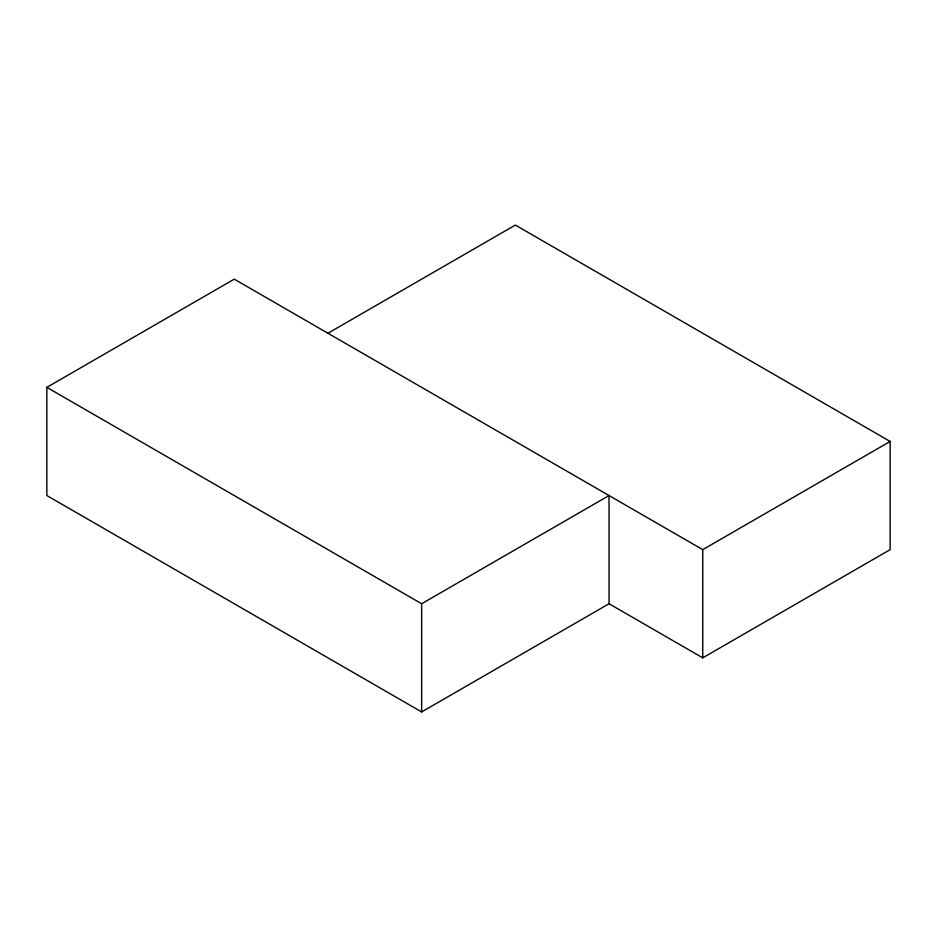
<?xml version="1.0" encoding="UTF-8"?>
<svg xmlns="http://www.w3.org/2000/svg" width="937" height="937" viewBox="0 0 937 937"><rect width="100%" height="100%" fill="white"/><g stroke="black" fill="none" stroke-linecap="round" stroke-linejoin="round"><path stroke-width="1.41" d="M46.85 387.356L234.25 279.156L702.75 549.644L890.15 441.456L890.15 549.644L702.75 657.844L609.05 603.744L421.65 711.933L46.85 495.544L46.85 387.356L421.65 603.744L609.05 495.544L609.05 603.744M327.95 333.256L515.35 225.067L890.15 441.456M702.75 549.644L702.75 657.844M421.65 603.744L421.65 711.933"/></g></svg>
